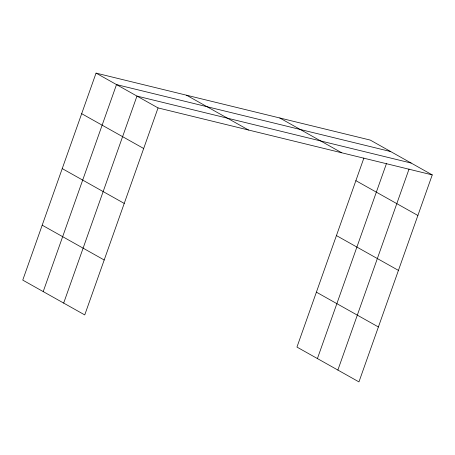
<?xml version="1.0" encoding="UTF-8"?>
<svg xmlns="http://www.w3.org/2000/svg" width="455" height="455" viewBox="0 0 455 455"><rect width="100%" height="100%" fill="white"/><g stroke="black" fill="none" stroke-linecap="round" stroke-linejoin="round"><path stroke-width="0.68" d="M96.05 73.107L22.75 280.104L84.749 314.917L158.05 107.92L96.05 73.107L370.251 140.083L432.25 174.896L358.95 381.893L296.95 347.08L363.892 158.044M43.208 291.592L116.508 84.596L390.714 151.572M63.666 303.081L136.966 96.085L411.172 163.061M317.414 358.568L386.471 163.544M337.872 370.057L409.051 169.044M158.05 107.92L432.25 174.896M279.768 117.981L341.762 152.795M355.884 180.663L417.883 215.471M186.539 95.209L248.532 130.022M336.438 235.582L398.432 270.389M81.684 113.687L143.678 148.495M316.401 292.161L378.395 326.974M62.233 168.606L124.232 203.413M42.196 225.185L104.195 259.998"/></g></svg>
